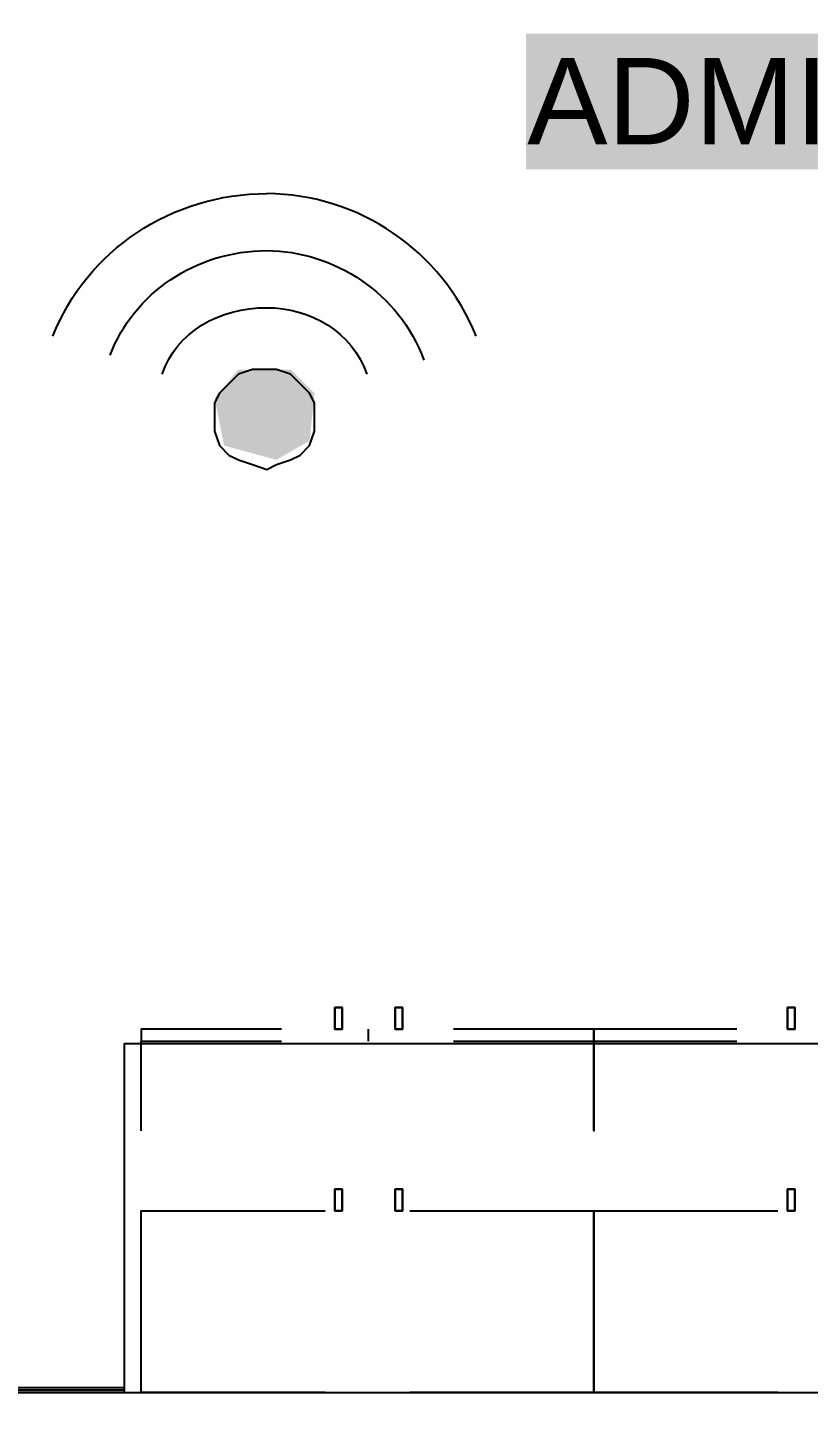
# Model space of a CAD drawing. Header units: inches. Extents: x -1841 to -80, y -100 to 1021.
# Drawn here: x -929.59 to -902.93, y 248.53 to 296.05 of the extents above; entities that cross this region are included whole.
import ezdxf

# ---------------------------------------------------------------- set-up
doc = ezdxf.new("R2010")
doc.units = ezdxf.units.IN
doc.header["$MEASUREMENT"] = 0
doc.layers.add('PDF_Geometry', color=7, linetype='Continuous', true_color=0x777777)
doc.layers.add('PDF_Solid Fills', color=7, linetype='Continuous', true_color=0xffffff)
doc.layers.add('PDF_Text', color=7, linetype='Continuous')
doc.styles.add('PDF Arial', font='arial.ttf')

msp = doc.modelspace()

# ---------------------------------------------------------------- hatches: boundary and pattern name
at = {"layer": 'PDF_Solid Fills', "lineweight": 25, "transparency": 33554559}
msp.add_hatch(color=7, dxfattribs=at).paths.add_polyline_path([(-919.796, 283.572), (-920.608, 284.384), (-922.394, 284.384), (-923.206, 283.41), (-922.882, 281.786), (-921.095, 281.299), (-919.959, 281.949)])

# ---------------------------------------------------------------- linework, layer by layer
at = {"layer": 'PDF_Geometry', "color": 7, "lineweight": 25}
for points in [[(-875.258, 169.283), (-889.073, 169.283), (-889.073, 173.915), (-879.063, 173.915), (-879.063, 246.962), (-938.874, 246.962), (-938.874, 249.444), (-879.063, 249.444), (-879.063, 324.31), (-959.224, 324.31), (-959.224, 322.738), (-961.706, 322.738), (-961.706, 326.461), (-961.706, 327.95), (-959.224, 327.95), (-875.589, 327.95), (-853.667, 327.95), (-853.667, 326.461), (-853.667, 324.31), (-862.932, 324.31)], [(-920.922, 261.852), (-925.72, 261.852), (-925.72, 261.439)], [(-919.102, 261.852), (-918.854, 261.852), (-919.102, 261.852)], [(-919.102, 261.852), (-918.854, 261.852), (-919.102, 261.852)], [(-917.944, 261.439), (-917.944, 261.852)], [(-905.37, 261.852), (-910.251, 261.852), (-910.251, 261.439), (-910.251, 261.852), (-915.049, 261.852)], [(-903.633, 261.852), (-903.385, 261.852), (-903.633, 261.852)], [(-903.633, 261.852), (-903.385, 261.852), (-903.633, 261.852)], [(-925.72, 258.378), (-925.72, 261.439), (-920.922, 261.439)], [(-915.049, 261.439), (-910.251, 261.439), (-910.251, 258.378), (-910.251, 261.439), (-905.37, 261.439)], [(-919.433, 249.444), (-925.72, 249.444), (-925.72, 255.648), (-919.433, 255.648)], [(-919.102, 255.648), (-918.854, 255.648), (-919.102, 255.648)], [(-919.102, 255.648), (-918.854, 255.648), (-919.102, 255.648)], [(-917.034, 255.648), (-916.786, 255.648), (-917.034, 255.648)], [(-917.034, 255.648), (-916.786, 255.648), (-917.034, 255.648)], [(-916.538, 255.648), (-910.251, 255.648), (-910.251, 249.444), (-916.538, 249.444)], [(-903.964, 249.444), (-910.251, 249.444), (-910.251, 255.648), (-903.964, 255.648)], [(-903.633, 255.648), (-903.385, 255.648), (-903.633, 255.648)], [(-903.633, 255.648), (-903.385, 255.648), (-903.633, 255.648)], [(-920.922, 249.444), (-925.72, 249.444), (-925.72, 252.504)], [(-905.37, 249.444), (-910.251, 249.444), (-910.251, 252.504), (-910.251, 249.444), (-915.049, 249.444)], [(-938.874, 249.444), (-938.874, 249.526), (-938.874, 249.609), (-926.3, 249.609)]]:
    msp.add_lwpolyline(points, dxfattribs=at)
for points in [[(-923.206, 282.761), (-923.206, 282.273), (-923.044, 281.786), (-922.719, 281.462), (-922.394, 281.299), (-921.907, 281.137), (-921.42, 280.974), (-921.095, 281.137), (-920.608, 281.299), (-920.283, 281.462), (-919.959, 281.786), (-919.796, 282.273), (-919.796, 282.761), (-919.796, 283.248), (-919.959, 283.572), (-920.283, 283.897), (-920.608, 284.222), (-921.095, 284.384), (-921.42, 284.384), (-921.907, 284.384), (-922.394, 284.222), (-922.719, 283.897), (-923.044, 283.572), (-923.206, 283.248)], [(-919.102, 261.852), (-919.102, 262.597), (-918.854, 262.597), (-918.854, 261.852), (-918.854, 262.597), (-919.102, 262.597), (-919.102, 261.852), (-919.102, 262.349)], [(-918.854, 261.852), (-918.854, 262.349)], [(-916.786, 262.597), (-916.786, 261.852), (-917.034, 261.852), (-916.786, 261.852), (-916.786, 262.349), (-916.786, 261.852), (-917.034, 261.852), (-916.786, 261.852), (-916.786, 262.597), (-917.034, 262.597), (-917.034, 261.852), (-917.034, 262.597)], [(-917.034, 262.349), (-917.034, 261.852)], [(-903.633, 261.852), (-903.633, 262.597), (-903.385, 262.597), (-903.385, 261.852), (-903.385, 262.597), (-903.633, 262.597), (-903.633, 261.852), (-903.633, 262.349)], [(-903.385, 261.852), (-903.385, 262.349)], [(-926.3, 249.444), (-879.229, 249.444), (-879.229, 261.356), (-926.3, 261.356)], [(-919.102, 255.648), (-919.102, 256.393), (-918.854, 256.393), (-918.854, 255.648), (-918.854, 256.393), (-919.102, 256.393), (-919.102, 255.648), (-919.102, 256.144)], [(-918.854, 255.648), (-918.854, 256.144)], [(-917.034, 255.648), (-917.034, 256.393), (-916.786, 256.393), (-916.786, 255.648), (-916.786, 256.393), (-917.034, 256.393), (-917.034, 255.648), (-917.034, 256.144)], [(-916.786, 255.648), (-916.786, 256.144)], [(-903.633, 255.648), (-903.633, 256.393), (-903.385, 256.393), (-903.385, 255.648), (-903.385, 256.393), (-903.633, 256.393), (-903.633, 255.648), (-903.633, 256.144)], [(-903.385, 255.648), (-903.385, 256.144)], [(-926.3, 249.526), (-938.874, 249.526)]]:
    msp.add_lwpolyline(points, close=True, dxfattribs=at)
msp.add_arc((-921.474, 282.638), 7.755, 21.8256, 89.6006, dxfattribs=at)
for points in [[(-928.727, 285.521), (-927.591, 288.444), (-924.668, 290.393), (-921.42, 290.393)], [(-926.779, 284.872), (-925.967, 286.983), (-923.856, 288.444), (-921.42, 288.444)], [(-921.42, 288.444), (-919.147, 288.444), (-916.873, 286.983), (-916.061, 284.709)], [(-924.993, 284.222), (-924.505, 285.683), (-923.044, 286.495), (-921.42, 286.495)], [(-921.42, 286.495), (-919.959, 286.495), (-918.497, 285.683), (-918.01, 284.222)]]:
    msp.add_open_spline(points, degree=3, dxfattribs=at)
at = {"layer": 'PDF_Solid Fills', "color": 7, "lineweight": 25, "transparency": 33554559}
msp.add_solid([(-912.567, 291.22), (-882.869, 291.22), (-912.567, 295.853), (-882.869, 295.853)], dxfattribs=at)

# ---------------------------------------------------------------- texts
at = {"layer": 'PDF_Text', "color": 7, "lineweight": 25, "insert": (-912.528, 293.53), "char_height": 2.94774, "attachment_point": 4, "style": 'PDF Arial'}
msp.add_mtext('ADMIN OFFICE', dxfattribs=at)

doc.saveas('drawing.dxf')
